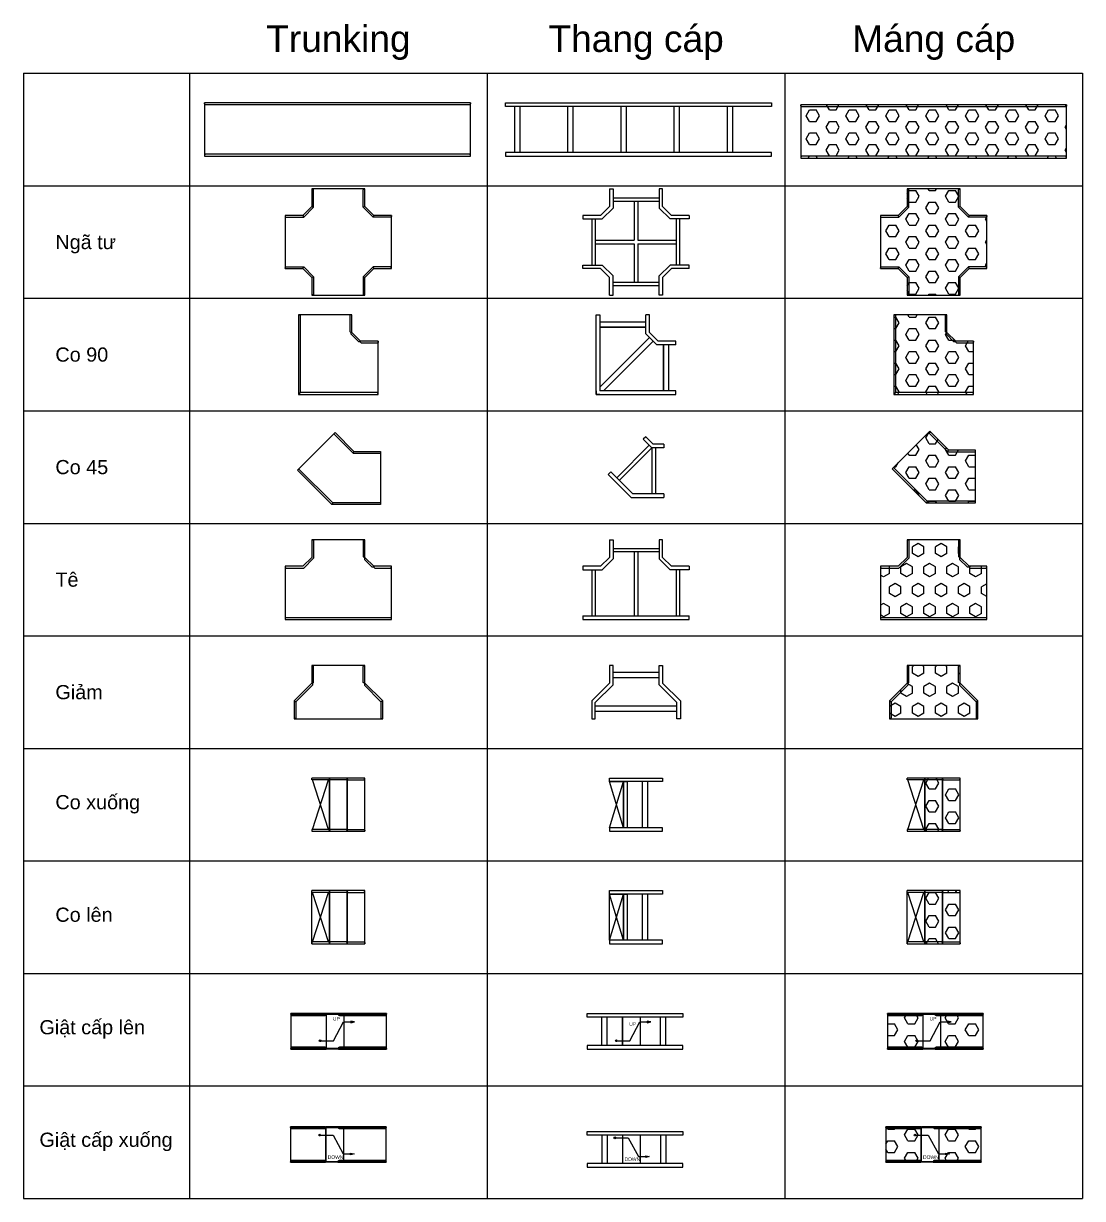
# Model space of a CAD drawing. Header units: millimetres. Extents: x 1218 to 72853, y -34712 to 16286.
# Drawn here: x 14014 to 19991, y -31540 to -24908 of the extents above; entities that cross this region are included whole.
import ezdxf
from ezdxf.enums import TextEntityAlignment as Align

# ---------------------------------------------------------------- set-up
doc = ezdxf.new("R2010")
doc.units = ezdxf.units.MM
doc.styles.get("Standard").update_dxf_attribs({"font": 'arial.ttf'})
pattern_1 = [(0, (0, 0), (0, 64.952), [37.5, -75]), (120, (0, 0), (-56.25, -32.476), [37.5, -75]), (60, (37.5, 0), (-56.25, 32.476), [37.5, -75])]
pattern_2 = [(0, (-539.34, 4e-11), (0, 65.991), [38.1, -76.2]), (120, (-539.34, 4e-11), (-57.15, -32.9956), [38.1, -76.2]), (60, (-501.24, 4e-11), (-57.15, 32.9956), [38.1, -76.2])]
pattern_3 = [(0, (-539.34, 4e-11), (0, 65.991), [38.1, -76.2]), (120, (-539.34, 4e-11), (-57.15, -32.9956), [38.1, -76.2]), (60, (-501.24, 4e-11), (-57.15, 32.9956), [38.1, -76.2])]

# ---------------------------------------------------------------- blocks, each defined once
blk = doc.blocks.new('*U1273')
at = {"color": 0}
for p, q in [((40, -230), (40, 230)), ((70, -230), (70, 230)), ((229.8, -130), (229.8, 128.3)), ((260, -130), (260, 130))]:
    blk.add_line(p, q, dxfattribs=at)
for points in [[(91.7, 230), (191.7, 130), (300, 130), (300, 150), (200, 150), (100, 250), (0, 250), (0, 230)], [(91.7, -230), (191.7, -130), (300, -130), (300, -150), (200, -150), (100, -250), (0, -250), (0, -230)]]:
    blk.add_lwpolyline(points, close=True, dxfattribs=at)
at = {"flags": 1}
blk.add_attdef('AMC', (143.5, -0.4), '', height=0.5, dxfattribs=at)
blk = doc.blocks.new('*U1266')
at = {"color": 0}
for p, q in [((150, 300), (130, 300)), ((300, 130), (300, 150))]:
    blk.add_line(p, q, dxfattribs=at)
for points in [[(-130, -150), (-150, -150), (-150, 300), (-130, 300), (-130, -130)], [(300, 130), (191.7, 130), (130, 191.7), (130, 300)], [(300, 150), (200, 150), (150, 200), (150, 300)], [(-130, 260), (130, 260)], [(130, 230), (-130, 230), (130, 230)], [(-130, -108.8), (150.3, 171.5)], [(171.5, 150.3), (-108.8, -130)], [(230, 130), (230, -130), (230, 130)], [(260, -130), (260, 130)], [(-150, -130), (-150, -150), (300, -150), (300, -130), (-130, -130)]]:
    blk.add_lwpolyline(points, dxfattribs=at)
at = {"flags": 1}
blk.add_attdef('AMC', (-13.1, 110.3), '', height=0.5, dxfattribs=at)
blk = doc.blocks.new('*U1263')
at = {"color": 0, "linetype": 'ByBlock', "ltscale": 10}
for p, q in [((-150, 300), (-150, 200)), ((150, 200), (150, 300)), ((-150, 200), (-200, 150)), ((130, 248), (-130, 248)), ((130, 228), (-130, 228)), ((200, 150), (150, 200)), ((-200, 150), (-300, 150)), ((300, 150), (200, 150)), ((-248, -130), (-248, 130)), ((-228, -130), (-228, 130)), ((228, -130), (228, 130)), ((248, -130), (248, 130)), ((-200, -150), (-300, -150)), ((-150, -200), (-200, -150)), ((200, -150), (150, -200)), ((300, -150), (200, -150)), ((-150, -300), (-150, -200)), ((130, -228), (-130, -228)), ((130, -248), (-130, -248)), ((150, -200), (150, -300))]:
    blk.add_line(p, q, dxfattribs=at)
for points in [[(-150, 300), (-130, 300), (-130, 191.7)], [(150, 300), (130, 300), (130, 191.7)], [(-10, 228), (-10, 10)], [(10, 228), (10, 10)], [(-300, 130), (-191.7, 130), (-130, 191.7)], [(-300, 150), (-300, 130)], [(300, 150), (300, 130), (191.7, 130), (130, 191.7)], [(-228, 10), (-10, 10)], [(10, 10), (228, 10)], [(-228, -10), (-10, -10)], [(-10, -10), (-10, -228)], [(10, -10), (10, -228)], [(10, -10), (228, -10)], [(-300, -130), (-191.7, -130), (-130, -191.7)], [(-300, -150), (-300, -130)], [(300, -150), (300, -130), (191.7, -130), (130, -191.7)], [(-150, -300), (-130, -300), (-130, -191.7)], [(150, -300), (130, -300), (130, -191.7)]]:
    blk.add_lwpolyline(points, dxfattribs=at)
at = {"flags": 1}
for p in [(0, 300), (0, -300)]:
    blk.add_attdef('AMC', p, '', height=0.5, dxfattribs=at)
blk = doc.blocks.new('*U1321')
at = {"color": 0}
blk.add_lwpolyline([(-150, -150), (300, -150), (300, 150), (200, 150), (150, 200), (150, 300), (-150, 300)], close=True, dxfattribs=at)
for points in [[(-150, 300), (-145, 300), (-140, 295), (-140, -140)], [(150, 300), (145, 300), (140, 295), (140, 205), (145, 200), (150, 200)], [(200, 150), (196.5, 146.5), (189.4, 146.5), (146.5, 189.4), (146.5, 196.5), (150, 200)], [(300, 150), (300, 145), (295, 140), (205, 140), (200, 145), (200, 150)], [(300, -150), (300, -145), (295, -140), (-140, -140), (-150, -150)]]:
    blk.add_lwpolyline(points)
at = {"flags": 1}
blk.add_attdef('AMC', (30.1, 27.8), '', height=0.5, dxfattribs=at)
blk = doc.blocks.new('*U1275')
at = {"color": 0}
blk.add_lwpolyline([(200, 150), (100, 250), (0, 250), (0, -250), (100, -250), (200, -150), (300, -150), (300, 150)], close=True, dxfattribs=at)
for points in [[(200, 150), (196.5, 146.5), (189.4, 146.5), (95.9, 240), (5, 240), (0, 245), (0, 250)], [(100, 250), (95.9, 240)], [(200, 150), (200, 145), (205, 140), (295, 140), (300, 145), (300, 150)], [(200, -150), (196.5, -146.5), (189.4, -146.5), (95.9, -240), (5, -240), (0, -245), (0, -250)], [(200, -150), (200, -145), (205, -140), (295, -140), (300, -145), (300, -150)], [(100, -250), (95.9, -240)]]:
    blk.add_lwpolyline(points)
at = {"flags": 1}
blk.add_attdef('AMC', (133.5, -10.4), '', height=0.5, dxfattribs=at)
blk = doc.blocks.new('*U1324')
at = {"color": 0, "linetype": 'ByBlock', "ltscale": 10}
blk.add_line((195.9, 140), (140, 195.9), dxfattribs=at)
blk.add_lwpolyline([(300, -150), (300, 150), (200, 150), (150, 200), (150, 300), (-150, 300), (-150, -300), (150, -300), (150, -200), (200, -150)], close=True, dxfattribs=at)
for points in [[(-150, -300), (-145, -300), (-140, -295), (-140, 295), (-145, 300), (-150, 300)], [(150, 300), (145, 300), (140, 295), (140, 195.9)], [(300, 150), (300, 145), (295, 140), (195.9, 140)], [(200, -150), (196.5, -146.5), (189.4, -146.5), (146.5, -189.4), (146.5, -196.5), (150, -200)], [(300, -150), (300, -145), (295, -140), (205, -140), (200, -145), (200, -150)], [(150, -200), (145, -200), (140, -205), (140, -295), (145, -300), (150, -300)]]:
    blk.add_lwpolyline(points)
at = {"flags": 1}
for p in [(0, 300), (300, 0), (0, -300)]:
    blk.add_attdef('AMC', p, '', height=0.5, dxfattribs=at)
blk = doc.blocks.new('*U1265')
at = {"color": 0, "linetype": 'ByBlock', "ltscale": 10}
blk.add_lwpolyline([(150, 200), (150, 300), (-150, 300), (-150, 200), (-200, 150), (-300, 150), (-300, -150), (-200, -150), (-150, -200), (-150, -300), (150, -300), (150, -200), (200, -150), (300, -150), (300, 150), (200, 150)], close=True, dxfattribs=at)
for points in [[(-300, 150), (-300, 145), (-295, 140), (-195.9, 140), (-140, 195.9), (-140, 295), (-145, 300), (-150, 300)], [(300, 150), (300, 145), (295, 140), (195.9, 140), (140, 195.9), (140, 295), (145, 300), (150, 300)], [(-150, 200), (-140, 195.9)], [(150, 200), (140, 195.9)], [(-200, 150), (-195.9, 140)], [(200, 150), (195.9, 140)], [(-300, -150), (-300, -145), (-295, -140), (-195.9, -140), (-140, -195.9), (-140, -295), (-145, -300), (-150, -300)], [(-200, -150), (-195.9, -140)], [(-150, -200), (-140, -195.9)], [(300, -150), (300, -145), (295, -140), (195.9, -140), (140, -195.9), (140, -295), (145, -300), (150, -300)], [(150, -200), (140, -195.9)], [(200, -150), (195.9, -140)]]:
    blk.add_lwpolyline(points)
at = {"flags": 1}
for p in [(0, 300), (0, -300)]:
    blk.add_attdef('AMC', p, '', height=0.5, dxfattribs=at)
blk = doc.blocks.new('*U1260')
blk.add_lwpolyline([(0, -150), (1500, -150), (1500, 150), (0, 150)], close=True)
for points in [[(1500, 150), (1500, 145), (1495, 140), (5, 140), (0, 145), (0, 150)], [(1500, -150), (1500, -145), (1495, -140), (5, -140), (0, -145), (0, -150)]]:
    blk.add_lwpolyline(points)
at = {"flags": 1}
blk.add_attdef('AMC', (230.7, 6), '', height=0.5, dxfattribs=at)
blk = doc.blocks.new('*U1271')
at = {"color": 0, "linetype": 'ByBlock', "ltscale": 10}
for p, q in [((-130, 300), (-150, 300)), ((-150, 300), (-150, -300)), ((-130, 300), (-130, -300)), ((150, 200), (150, 300)), ((-130, 248), (130, 248)), ((-130, 228), (130, 228)), ((200, 150), (150, 200)), ((300, 150), (200, 150)), ((248, -130), (248, 130)), ((150, -200), (200, -150)), ((200, -150), (300, -150)), ((-130, -228), (130, -228)), ((-130, -248), (130, -248)), ((150, -300), (150, -200))]:
    blk.add_line(p, q, dxfattribs=at)
for points in [[(130, 300), (130, 191.7), (191.7, 130)], [(150, 300), (130, 300)], [(300, 150), (300, 130), (191.7, 130)], [(230.9, -130), (230.9, 130)], [(230.9, 10), (-130, 10)], [(230.9, -10), (-130, -10)], [(150, -300), (130, -300), (130, -191.7), (191.7, -130)], [(300, -150), (300, -130), (191.7, -130)], [(-150, -300), (-130, -300)]]:
    blk.add_lwpolyline(points, dxfattribs=at)
at = {"flags": 1}
for p in [(0, 300), (300, 0), (0, -300)]:
    blk.add_attdef('AMC', p, '', height=0.5, dxfattribs=at)
blk = doc.blocks.new('*U1268')
for p, q in [((-51, 249), (58, 140)), ((58, 140), (212.1, 140)), ((-58, -140), (-249, 51)), ((212.1, -140), (-58, -140))]:
    blk.add_line(p, q)
blk.add_lwpolyline([(212.1, 150), (212.1, -150), (-62.1, -150), (-256.1, 43.9), (-43.9, 256.1), (62.1, 150)], close=True)
for points in [[(58, 140), (62.1, 150)], [(-58, -140), (-62.1, -150)]]:
    blk.add_lwpolyline(points)
at = {"flags": 1}
blk.add_attdef('AMC', (-33.6, 30.4), '', height=0.5, dxfattribs=at)
blk = doc.blocks.new('*U1269')
for p, q in [((39.7, 144.1), (-144.1, -39.7)), ((19.7, 192.4), (5.6, 178.3)), ((122.1, 150), (122.1, 130)), ((53.8, 130), (-130, -53.8)), ((-178.3, -5.6), (-192.4, -19.7)), ((122.1, -130), (122.1, -150))]:
    blk.add_line(p, q)
for points in [[(122.1, 130), (53.8, 130), (5.6, 178.3)], [(122.1, 150), (62.1, 150), (19.7, 192.4)], [(53.8, 130), (53.8, -130)], [(73.8, 130), (73.8, -130)], [(-192.4, -19.7), (-62.1, -150), (122.1, -150)], [(122.1, -130), (-53.8, -130), (-178.3, -5.6)]]:
    blk.add_lwpolyline(points)
at = {"flags": 1}
blk.add_attdef('AMC', (-20.6, 8.7), '', height=0.5, dxfattribs=at)
blk = doc.blocks.new('*U1261')
for p, q in [((50, 130), (50, -130)), ((80, 130), (80, -130)), ((350, 130), (350, -130)), ((380, 130), (380, -130)), ((650, 130), (650, -130)), ((680, 130), (680, -130)), ((950, 130), (950, -130)), ((980, 130), (980, -130)), ((1250, 130), (1250, -130)), ((1280, 130), (1280, -130))]:
    blk.add_line(p, q)
for points in [[(0, 150), (1500, 150), (1500, 130), (0, 130)], [(0, -150), (1500, -150), (1500, -130), (0, -130)]]:
    blk.add_lwpolyline(points, close=True)
at = {"flags": 1}
blk.add_attdef('AMC', (160.7, -15.2), '', height=0.5, dxfattribs=at)
blk = doc.blocks.new('*U1262')
h = blk.add_hatch()
h.set_pattern_fill('HEX', color=8, scale=300)
h.set_pattern_definition(pattern_1)
h.paths.add_polyline_path([(0, -150), (1500, -150), (1500, 150), (0, 150)])
blk.add_lwpolyline([(0, -150), (1500, -150), (1500, 150), (0, 150)], close=True)
for points in [[(1500, 150), (1500, 145), (1495, 140), (5, 140), (0, 145), (0, 150)], [(1500, -150), (1500, -145), (1495, -140), (5, -140), (0, -145), (0, -150)]]:
    blk.add_lwpolyline(points)
at = {"flags": 1}
blk.add_attdef('AMC', (197.9, -25.7), '', height=0.5, dxfattribs=at)
blk = doc.blocks.new('*U1264')
h = blk.add_hatch()
h.set_pattern_fill('HEX', color=8, scale=300)
h.set_pattern_definition(pattern_1)
h.paths.add_polyline_path([(150, 200), (150, 300), (-150, 300), (-150, 200), (-200, 150), (-300, 150), (-300, -150), (-200, -150), (-150, -200), (-150, -300), (150, -300), (150, -200), (200, -150), (300, -150), (300, 150), (200, 150)])
at = {"color": 0, "linetype": 'ByBlock', "ltscale": 10}
blk.add_lwpolyline([(150, 200), (150, 300), (-150, 300), (-150, 200), (-200, 150), (-300, 150), (-300, -150), (-200, -150), (-150, -200), (-150, -300), (150, -300), (150, -200), (200, -150), (300, -150), (300, 150), (200, 150)], close=True, dxfattribs=at)
for points in [[(-300, 150), (-300, 145), (-295, 140), (-195.9, 140), (-140, 195.9), (-140, 295), (-145, 300), (-150, 300)], [(300, 150), (300, 145), (295, 140), (195.9, 140), (140, 195.9), (140, 295), (145, 300), (150, 300)], [(-150, 200), (-140, 195.9)], [(150, 200), (140, 195.9)], [(-200, 150), (-195.9, 140)], [(200, 150), (195.9, 140)], [(-300, -150), (-300, -145), (-295, -140), (-195.9, -140), (-140, -195.9), (-140, -295), (-145, -300), (-150, -300)], [(-200, -150), (-195.9, -140)], [(-150, -200), (-140, -195.9)], [(300, -150), (300, -145), (295, -140), (195.9, -140), (140, -195.9), (140, -295), (145, -300), (150, -300)], [(150, -200), (140, -195.9)], [(200, -150), (195.9, -140)]]:
    blk.add_lwpolyline(points)
at = {"flags": 1}
for p in [(0, 300), (0, -300)]:
    blk.add_attdef('AMC', p, '', height=0.5, dxfattribs=at)
blk = doc.blocks.new('*U1267')
h = blk.add_hatch()
h.set_pattern_fill('HEX', color=8, scale=300)
h.set_pattern_definition(pattern_1)
h.paths.add_polyline_path([(-150, -150), (300, -150), (300, 150), (200, 150), (150, 200), (150, 300), (-150, 300)])
at = {"color": 0}
blk.add_lwpolyline([(-150, -150), (300, -150), (300, 150), (200, 150), (150, 200), (150, 300), (-150, 300)], close=True, dxfattribs=at)
for points in [[(-150, 300), (-145, 300), (-140, 295), (-140, -140)], [(150, 300), (145, 300), (140, 295), (140, 205), (145, 200), (150, 200)], [(200, 150), (196.5, 146.5), (189.4, 146.5), (146.5, 189.4), (146.5, 196.5), (150, 200)], [(300, 150), (300, 145), (295, 140), (205, 140), (200, 145), (200, 150)], [(300, -150), (300, -145), (295, -140), (-140, -140), (-150, -150)]]:
    blk.add_lwpolyline(points)
at = {"flags": 1}
blk.add_attdef('AMC', (88.4, 25.1), '', height=0.5, dxfattribs=at)
blk = doc.blocks.new('*U1270')
h = blk.add_hatch()
h.set_pattern_fill('HEX', color=8, scale=300)
h.set_pattern_definition(pattern_1)
h.paths.add_polyline_path([(212.1, 150), (212.1, -150), (-62.1, -150), (-256.1, 43.9), (-43.9, 256.1), (62.1, 150)])
for p, q in [((-51, 249), (58, 140)), ((58, 140), (212.1, 140)), ((-58, -140), (-249, 51)), ((212.1, -140), (-58, -140))]:
    blk.add_line(p, q)
blk.add_lwpolyline([(212.1, 150), (212.1, -150), (-62.1, -150), (-256.1, 43.9), (-43.9, 256.1), (62.1, 150)], close=True)
for points in [[(58, 140), (62.1, 150)], [(-58, -140), (-62.1, -150)]]:
    blk.add_lwpolyline(points)
at = {"flags": 1}
blk.add_attdef('AMC', (77, 11.3), '', height=0.5, dxfattribs=at)
blk = doc.blocks.new('*U1272')
h = blk.add_hatch()
h.set_pattern_fill('HEX', color=8, scale=300)
h.set_pattern_definition(pattern_1)
h.paths.add_polyline_path([(300, -150), (300, 150), (200, 150), (150, 200), (150, 300), (-150, 300), (-150, -300), (150, -300), (150, -200), (200, -150)])
at = {"color": 0, "linetype": 'ByBlock', "ltscale": 10}
blk.add_line((195.9, 140), (140, 195.9), dxfattribs=at)
blk.add_lwpolyline([(300, -150), (300, 150), (200, 150), (150, 200), (150, 300), (-150, 300), (-150, -300), (150, -300), (150, -200), (200, -150)], close=True, dxfattribs=at)
for points in [[(-150, -300), (-145, -300), (-140, -295), (-140, 295), (-145, 300), (-150, 300)], [(150, 300), (145, 300), (140, 295), (140, 195.9)], [(300, 150), (300, 145), (295, 140), (195.9, 140)], [(200, -150), (196.5, -146.5), (189.4, -146.5), (146.5, -189.4), (146.5, -196.5), (150, -200)], [(300, -150), (300, -145), (295, -140), (205, -140), (200, -145), (200, -150)], [(150, -200), (145, -200), (140, -205), (140, -295), (145, -300), (150, -300)]]:
    blk.add_lwpolyline(points)
at = {"flags": 1}
for p in [(0, 300), (300, 0), (0, -300)]:
    blk.add_attdef('AMC', p, '', height=0.5, dxfattribs=at)
blk = doc.blocks.new('*U1274')
h = blk.add_hatch()
h.set_pattern_fill('HEX', color=8, scale=300)
h.set_pattern_definition(pattern_1)
h.paths.add_polyline_path([(200, 150), (100, 250), (0, 250), (0, -250), (100, -250), (200, -150), (300, -150), (300, 150)])
at = {"color": 0}
blk.add_lwpolyline([(200, 150), (100, 250), (0, 250), (0, -250), (100, -250), (200, -150), (300, -150), (300, 150)], close=True, dxfattribs=at)
for points in [[(200, 150), (196.5, 146.5), (189.4, 146.5), (95.9, 240), (5, 240), (0, 245), (0, 250)], [(100, 250), (95.9, 240)], [(200, 150), (200, 145), (205, 140), (295, 140), (300, 145), (300, 150)], [(200, -150), (196.5, -146.5), (189.4, -146.5), (95.9, -240), (5, -240), (0, -245), (0, -250)], [(200, -150), (200, -145), (205, -140), (295, -140), (300, -145), (300, -150)], [(100, -250), (95.9, -240)]]:
    blk.add_lwpolyline(points)
at = {"flags": 1}
blk.add_attdef('AMC', (146.5, 30), '', height=0.5, dxfattribs=at)
blk = doc.blocks.new('*U1286')
for p, q in [((185, 130), (185, -130)), ((215, 130), (215, -130))]:
    blk.add_line(p, q)
for points in [[(0, 150), (300, 150), (300, 130), (0, 130)], [(80, 130), (100, 130), (100, -130), (80, -130)], [(0, -150), (300, -150), (300, -130), (0, -130)]]:
    blk.add_lwpolyline(points, close=True)
at = {"color": 1}
for points in [[(0, -130), (80, 130)], [(80, -130), (0, 130)]]:
    blk.add_lwpolyline(points, dxfattribs=at)
blk.add_lwpolyline([(0, -130), (0, 130), (80, 130), (80, -130)], close=True, dxfattribs=at)
blk = doc.blocks.new('*U1283')
at = {"color": 1}
for p, q in [((0, 130), (80, 130)), ((80, 130), (80, -130)), ((80, -130), (0, -130))]:
    blk.add_line(p, q, dxfattribs=at)
for p, q in [((185, 130), (185, -130)), ((215, 130), (215, -130))]:
    blk.add_line(p, q)
for points in [[(0, 150), (300, 150), (300, 130), (0, 130)], [(80, 130), (100, 130), (100, -130), (80, -130)], [(0, -150), (300, -150), (300, -130), (0, -130)]]:
    blk.add_lwpolyline(points, close=True)
for points in [[(0, -130), (80, 130)], [(80, -130), (0, 130)]]:
    blk.add_lwpolyline(points, dxfattribs=at)
blk = doc.blocks.new('*U1285')
for points in [[(0, -150), (100, -150), (100, 150), (0, 150)], [(0, 140), (0, 150)], [(100, 150), (100, 145), (95, 140), (0, 140)], [(0, -150), (0, 150)], [(200, 150), (200, 145), (195, 140), (105, 140), (100, 145), (100, 150)], [(200, 150), (200, 145), (205, 140), (295, 140), (300, 145), (300, 150)], [(0, -140), (0, -150)], [(100, -150), (100, -145), (95, -140), (0, -140)], [(200, -150), (200, -145), (195, -140), (105, -140), (100, -145), (100, -150)], [(200, -150), (200, -145), (205, -140), (295, -140), (300, -145), (300, -150)]]:
    blk.add_lwpolyline(points)
at = {"color": 1}
for points in [[(95, -140), (5, 140)], [(5, -140), (95, 140)]]:
    blk.add_lwpolyline(points, dxfattribs=at)
for points in [[(100, 150), (100, -150), (200, -150), (200, 150)], [(200, 150), (200, -150), (300, -150), (300, 150)]]:
    blk.add_lwpolyline(points, close=True)
blk = doc.blocks.new('*U1284')
for points in [[(0, -150), (100, -150), (100, 150), (0, 150)], [(0, 140), (0, 150)], [(100, 150), (100, 145), (95, 140), (0, 140)], [(200, 150), (200, 145), (195, 140), (105, 140), (100, 145), (100, 150)], [(200, 150), (200, 145), (205, 140), (295, 140), (300, 145), (300, 150)], [(0, -140), (0, -150)], [(100, -150), (100, -145), (95, -140), (0, -140)], [(200, -150), (200, -145), (195, -140), (105, -140), (100, -145), (100, -150)], [(200, -150), (200, -145), (205, -140), (295, -140), (300, -145), (300, -150)]]:
    blk.add_lwpolyline(points)
at = {"color": 1}
for points in [[(95, -140), (5, 140)], [(5, -140), (95, 140)]]:
    blk.add_lwpolyline(points, dxfattribs=at)
for points in [[(100, 150), (100, -150), (200, -150), (200, 150)], [(200, 150), (200, -150), (300, -150), (300, 150)]]:
    blk.add_lwpolyline(points, close=True)
blk = doc.blocks.new('*U1282')
h = blk.add_hatch()
h.set_pattern_fill('HEX', color=8, scale=300)
h.set_pattern_definition(pattern_1)
h.paths.add_polyline_path([(200, 150), (200, -150), (300, -150), (300, 150)])
h.paths.add_polyline_path([(100, 150), (100, -150), (200, -150), (200, 150)])
for points in [[(0, -150), (100, -150), (100, 150), (0, 150)], [(0, 140), (0, 150)], [(100, 150), (100, 145), (95, 140), (0, 140)], [(200, 150), (200, 145), (195, 140), (105, 140), (100, 145), (100, 150)], [(200, 150), (200, 145), (205, 140), (295, 140), (300, 145), (300, 150)], [(0, -140), (0, -150)], [(100, -150), (100, -145), (95, -140), (0, -140)], [(200, -150), (200, -145), (195, -140), (105, -140), (100, -145), (100, -150)], [(200, -150), (200, -145), (205, -140), (295, -140), (300, -145), (300, -150)]]:
    blk.add_lwpolyline(points)
at = {"color": 1}
for points in [[(95, -140), (5, 140)], [(5, -140), (95, 140)]]:
    blk.add_lwpolyline(points, dxfattribs=at)
for points in [[(100, 150), (100, -150), (200, -150), (200, 150)], [(200, 150), (200, -150), (300, -150), (300, 150)]]:
    blk.add_lwpolyline(points, close=True)
blk = doc.blocks.new('*U1287')
h = blk.add_hatch()
h.set_pattern_fill('HEX', color=8, scale=300)
h.set_pattern_definition(pattern_1)
h.paths.add_polyline_path([(100, 150), (100, -150), (200, -150), (200, 150)])
h.paths.add_polyline_path([(200, 150), (200, -150), (300, -150), (300, 150)])
for points in [[(0, -150), (100, -150), (100, 150), (0, 150)], [(0, 140), (0, 150)], [(100, 150), (100, 145), (95, 140), (0, 140)], [(0, -150), (0, 150)], [(200, 150), (200, 145), (195, 140), (105, 140), (100, 145), (100, 150)], [(200, 150), (200, 145), (205, 140), (295, 140), (300, 145), (300, 150)], [(0, -140), (0, -150)], [(100, -150), (100, -145), (95, -140), (0, -140)], [(200, -150), (200, -145), (195, -140), (105, -140), (100, -145), (100, -150)], [(200, -150), (200, -145), (205, -140), (295, -140), (300, -145), (300, -150)]]:
    blk.add_lwpolyline(points)
at = {"color": 1}
for points in [[(95, -140), (5, 140)], [(5, -140), (95, 140)]]:
    blk.add_lwpolyline(points, dxfattribs=at)
for points in [[(100, 150), (100, -150), (200, -150), (200, 150)], [(200, 150), (200, -150), (300, -150), (300, 150)]]:
    blk.add_lwpolyline(points, close=True)
blk = doc.blocks.new('*U1276')
for points in [[(-200.1, 48.1), (-180.1, 53.1), (-200.1, 58.1)], [(-369.4, -52.9, 1), (-379.4, -52.9, 1)]]:
    blk.add_hatch(color=0).paths.add_polyline_path(points)
at = {"color": 0}
for p, q in [((-539.3, 96.8), (-539.3, 100)), ((-340.7, 100), (-539.3, 100)), ((-539.3, 96.8), (-539.3, 95)), ((-539.3, 96.8), (-340.7, 96.8)), ((-539.3, 95), (-534.3, 90)), ((-539.3, 95), (-539.3, -95)), ((-534.3, 90), (-345.7, 90)), ((-345.7, 90), (-340.7, 95)), ((-340.7, 100), (-340.7, 96.8)), ((-340.7, 95), (-340.7, 96.8)), ((-340.7, 95), (-340.7, -95)), ((-338.4, 96.8), (-270, 96.8)), ((-338.4, -96.8), (-338.4, 96.8)), ((-200.5, 100), (-337.3, 100)), ((-337.3, 98.4), (-337.3, 100)), ((-271.1, 98.4), (-337.3, 98.4)), ((-271.1, 100), (-271.1, 98.4)), ((-270, 95), (-270, 96.8)), ((-270, 96.8), (-268.8, 96.8)), ((-266.4, 90), (-270, 95)), ((-270, 95), (-268.8, 95)), ((-268.8, 96.8), (-268.8, 95)), ((-268.8, 96.8), (-199.2, 96.8)), ((-268.8, 95), (-265.3, 90)), ((-265.3, 90), (-266.4, 90)), ((-265.3, 90), (-199.2, 90)), ((-239.8, 90), (-239.8, -90)), ((-238.7, -90), (-238.7, 90)), ((-200.5, 100), (-199, 100)), ((-199.4, 98.4), (-199, 98.4)), ((-199.2, 90), (-199.2, 96.8)), ((-199.2, 96.8), (-197.7, 96.8)), ((0, 100), (-199, 100)), ((-199, 100), (-199, 98.4)), ((-197.7, 96.8), (0, 96.8)), ((-197.7, 96.8), (-197.7, 90)), ((-197.7, 90), (-5, 90)), ((-5, 90), (0, 95)), ((0, 100), (0, 96.8)), ((0, 95), (0, 96.8)), ((0, -95), (0, 95)), ((-534.3, -90), (-539.3, -95)), ((-539.3, -95), (-539.3, -96.8)), ((-199.2, -96.8), (-539.3, -96.8)), ((-539.3, -100), (-539.3, -96.8)), ((-539.3, -100), (-340.7, -100)), ((-345.7, -90), (-534.3, -90)), ((-340.7, -95), (-345.7, -90)), ((-340.7, -96.8), (-340.7, -95)), ((-340.7, -96.8), (-340.7, -100)), ((-271.1, -98.4), (-337.3, -98.4)), ((-337.3, -100), (-337.3, -98.4)), ((-271.1, -100), (-337.3, -100)), ((-271.1, -98.4), (-271.1, -100)), ((-271.1, -100), (-200.5, -100)), ((-270, -95), (-266.4, -90)), ((-268.8, -95), (-270, -95)), ((-270, -95), (-270, -96.8)), ((-268.8, -96.8), (-270, -96.8)), ((-265.3, -90), (-268.8, -95)), ((-268.8, -95), (-268.8, -96.8)), ((-266.4, -90), (-265.3, -90)), ((-199.2, -90), (-265.3, -90)), ((-199, -100), (-200.5, -100)), ((-199.4, -98.4), (-199, -98.4)), ((-199.2, -96.8), (-199.2, -90)), ((-197.7, -96.8), (-199.2, -96.8)), ((-199, -98.4), (-199, -100)), ((-199, -100), (0, -100)), ((-5, -90), (-197.7, -90)), ((-197.7, -90), (-197.7, -96.8)), ((0, -96.8), (-197.7, -96.8)), ((0, -95), (-5, -90)), ((0, -96.8), (0, -95)), ((0, -96.8), (0, -100))]:
    blk.add_line(p, q, dxfattribs=at)
at = {"color": 0, "linetype": 'ByBlock'}
for p, q in [((-241.7, 53.1), (-200.1, 53.1)), ((-369.4, -52.9), (-299, -52.9))]:
    blk.add_line(p, q, dxfattribs=at)
at = {"color": 0, "linetype": 'ByBlock', "lineweight": -2}
blk.add_lwpolyline([(-299, -52.9), (-241.7, 53.1)], dxfattribs=at)
at = {"color": 0}
blk.add_lwpolyline([(-200.1, 58.1), (-200.1, 48.1), (-180.1, 53.1)], close=True, dxfattribs=at)
blk.add_circle((-374.4, -52.9), 5, dxfattribs=at)
at = {"color": 0, "extrusion": (0, 0, -1)}
for centre, major_axis, ratio, start_param, end_param in [((-337.3, 96.8), (0, 3.2), 0.707107, 4.712389, 6.283185), ((-337.3, 96.8), (0, 1.6), 0.707107, 4.712389, 6.283185), ((-271.1, 96.8), (0, 3.2), 0.707107, 0, 1.570796), ((-271.1, 96.8), (0, 1.6), 0.707107, 0, 1.570796), ((-200.5, 96.8), (0, -3.2), 0.414214, 3.141593, 4.712389), ((-199, 96.8), (0, 3.2), 0.414214, 0, 1.570796), ((-337.3, -96.8), (0, -3.2), 0.707107, 0, 1.570796), ((-337.3, -96.8), (0, -1.6), 0.707107, 0, 1.570796), ((-271.1, -96.8), (0, -3.2), 0.707107, 4.712389, 6.283185), ((-271.1, -96.8), (0, -1.6), 0.707107, 4.712389, 6.283185), ((-200.5, -96.8), (0, -3.2), 0.414214, 4.712389, 6.283185), ((-199, -96.8), (0, 3.2), 0.414214, 1.570796, 3.141593)]:
    blk.add_ellipse(centre, major_axis=major_axis, ratio=ratio, start_param=start_param, end_param=end_param, dxfattribs=at)
at = {"color": 0}
for points in [[(-197.7, 96.8), (-197.7, 97.4), (-198, 98), (-198.5, 98.3), (-198.7, 98.4), (-198.9, 98.4), (-199, 98.4)], [(-197.7, -96.8), (-197.7, -97.4), (-198, -98), (-198.5, -98.3), (-198.7, -98.4), (-198.9, -98.4), (-199, -98.4)]]:
    blk.add_open_spline(points, degree=3, knots=[-3.141593, -3.141593, -3.141593, -3.141593, -1.984099, -1.984099, -1.984099, -1.570796, -1.570796, -1.570796, -1.570796], dxfattribs=at)
at = {"color": 0, "linetype": 'ByBlock', "lineweight": -2, "insert": (-301.6, 60.9), "char_height": 20, "attachment_point": 7}
blk.add_mtext_dynamic_manual_height_columns('UP', width=10.062, gutter_width=100, heights=[0], dxfattribs=at)
at = {"flags": 1}
blk.add_attdef('AMC', (-406.9, -9.4), '', height=0.5, dxfattribs=at)
blk = doc.blocks.new('*U1279')
for points in [[(-369.4, 53.1, -1), (-379.4, 53.1, -1)], [(-200.1, -47.9), (-180.1, -52.9), (-200.1, -57.9)]]:
    blk.add_hatch(color=0).paths.add_polyline_path(points)
at = {"color": 0}
for p, q in [((-539.3, 96.8), (-539.3, 100)), ((-340.7, 100), (-539.3, 100)), ((-539.3, 96.8), (-539.3, 95)), ((-539.3, 96.8), (-340.7, 96.8)), ((-539.3, 95), (-534.3, 90)), ((-539.3, 95), (-539.3, -95)), ((-534.3, 90), (-345.7, 90)), ((-345.7, 90), (-340.7, 95)), ((-340.7, 100), (-340.7, 96.8)), ((-340.7, 95), (-340.7, 96.8)), ((-340.7, 95), (-340.7, -95)), ((-338.4, 96.8), (-270, 96.8)), ((-338.4, -96.8), (-338.4, 96.8)), ((-200.5, 100), (-337.3, 100)), ((-337.3, 98.4), (-337.3, 100)), ((-271.1, 98.4), (-337.3, 98.4)), ((-271.1, 100), (-271.1, 98.4)), ((-270, 95), (-270, 96.8)), ((-270, 96.8), (-268.8, 96.8)), ((-266.4, 90), (-270, 95)), ((-270, 95), (-268.8, 95)), ((-268.8, 96.8), (-268.8, 95)), ((-268.8, 96.8), (-199.2, 96.8)), ((-268.8, 95), (-265.3, 90)), ((-265.3, 90), (-266.4, 90)), ((-265.3, 90), (-199.2, 90)), ((-239.8, 90), (-239.8, -90)), ((-238.7, -90), (-238.7, 90)), ((-200.5, 100), (-199, 100)), ((-199.4, 98.4), (-199, 98.4)), ((-199.2, 90), (-199.2, 96.8)), ((-199.2, 96.8), (-197.7, 96.8)), ((0, 100), (-199, 100)), ((-199, 100), (-199, 98.4)), ((-197.7, 96.8), (0, 96.8)), ((-197.7, 96.8), (-197.7, 90)), ((-197.7, 90), (-5, 90)), ((-5, 90), (0, 95)), ((0, 100), (0, 96.8)), ((0, 95), (0, 96.8)), ((0, -95), (0, 95)), ((-534.3, -90), (-539.3, -95)), ((-539.3, -95), (-539.3, -96.8)), ((-199.2, -96.8), (-539.3, -96.8)), ((-539.3, -100), (-539.3, -96.8)), ((-539.3, -100), (-340.7, -100)), ((-345.7, -90), (-534.3, -90)), ((-340.7, -95), (-345.7, -90)), ((-340.7, -96.8), (-340.7, -95)), ((-340.7, -96.8), (-340.7, -100)), ((-271.1, -98.4), (-337.3, -98.4)), ((-337.3, -100), (-337.3, -98.4)), ((-271.1, -100), (-337.3, -100)), ((-271.1, -98.4), (-271.1, -100)), ((-271.1, -100), (-200.5, -100)), ((-270, -95), (-266.4, -90)), ((-268.8, -95), (-270, -95)), ((-270, -95), (-270, -96.8)), ((-268.8, -96.8), (-270, -96.8)), ((-265.3, -90), (-268.8, -95)), ((-268.8, -95), (-268.8, -96.8)), ((-266.4, -90), (-265.3, -90)), ((-199.2, -90), (-265.3, -90)), ((-199, -100), (-200.5, -100)), ((-199.4, -98.4), (-199, -98.4)), ((-199.2, -96.8), (-199.2, -90)), ((-197.7, -96.8), (-199.2, -96.8)), ((-199, -98.4), (-199, -100)), ((-199, -100), (0, -100)), ((-5, -90), (-197.7, -90)), ((-197.7, -90), (-197.7, -96.8)), ((0, -96.8), (-197.7, -96.8)), ((0, -95), (-5, -90)), ((0, -96.8), (0, -95)), ((0, -96.8), (0, -100))]:
    blk.add_line(p, q, dxfattribs=at)
at = {"color": 0, "linetype": 'ByBlock'}
for p, q in [((-369.4, 53.1), (-299, 53.1)), ((-241.7, -52.9), (-200.1, -52.9))]:
    blk.add_line(p, q, dxfattribs=at)
at = {"color": 0, "linetype": 'ByBlock', "lineweight": -2}
blk.add_lwpolyline([(-299, 53.1), (-241.7, -52.9)], dxfattribs=at)
at = {"color": 0}
blk.add_lwpolyline([(-200.1, -57.9), (-200.1, -47.9), (-180.1, -52.9)], close=True, dxfattribs=at)
blk.add_circle((-374.4, 53.1), 5, dxfattribs=at)
at = {"color": 0, "extrusion": (0, 0, -1)}
for centre, major_axis, ratio, start_param, end_param in [((-337.3, 96.8), (0, 3.2), 0.707107, 4.712389, 6.283185), ((-337.3, 96.8), (0, 1.6), 0.707107, 4.712389, 6.283185), ((-271.1, 96.8), (0, 3.2), 0.707107, 0, 1.570796), ((-271.1, 96.8), (0, 1.6), 0.707107, 0, 1.570796), ((-200.5, 96.8), (0, -3.2), 0.414214, 3.141593, 4.712389), ((-199, 96.8), (0, 3.2), 0.414214, 0, 1.570796), ((-337.3, -96.8), (0, -3.2), 0.707107, 0, 1.570796), ((-337.3, -96.8), (0, -1.6), 0.707107, 0, 1.570796), ((-271.1, -96.8), (0, -3.2), 0.707107, 4.712389, 6.283185), ((-271.1, -96.8), (0, -1.6), 0.707107, 4.712389, 6.283185), ((-200.5, -96.8), (0, -3.2), 0.414214, 4.712389, 6.283185), ((-199, -96.8), (0, 3.2), 0.414214, 1.570796, 3.141593)]:
    blk.add_ellipse(centre, major_axis=major_axis, ratio=ratio, start_param=start_param, end_param=end_param, dxfattribs=at)
at = {"color": 0}
for points in [[(-197.7, 96.8), (-197.7, 97.4), (-198, 98), (-198.5, 98.3), (-198.7, 98.4), (-198.9, 98.4), (-199, 98.4)], [(-197.7, -96.8), (-197.7, -97.4), (-198, -98), (-198.5, -98.3), (-198.7, -98.4), (-198.9, -98.4), (-199, -98.4)]]:
    blk.add_open_spline(points, degree=3, knots=[-3.141593, -3.141593, -3.141593, -3.141593, -1.984099, -1.984099, -1.984099, -1.570796, -1.570796, -1.570796, -1.570796], dxfattribs=at)
at = {"color": 0, "linetype": 'ByBlock', "lineweight": -2, "insert": (-328.8, -81.5), "char_height": 20, "attachment_point": 7}
blk.add_mtext_dynamic_manual_height_columns('DOWN', width=10.062, gutter_width=100, heights=[0], dxfattribs=at)
at = {"flags": 1}
blk.add_attdef('AMC', (-389.6, -19.9), '', height=0.5, dxfattribs=at)
blk = doc.blocks.new('*U1278')
h = blk.add_hatch()
h.set_pattern_fill('HEX', color=8, scale=12)
h.set_pattern_definition(pattern_2)
h.paths.add_polyline_path([(-539.3, 95), (-539.3, -95), (-539.3, -96.8), (-539.3, -100), (-340.7, -100), (-340.7, -96.8), (-340.7, -95), (-340.7, 95), (-340.7, 96.8), (-340.7, 100), (-539.3, 100), (-539.3, 96.8)])
h = blk.add_hatch()
h.set_pattern_fill('HEX', color=8, scale=12)
h.set_pattern_definition(pattern_2)
edge = h.paths.add_edge_path()
edge.add_line((-239.8, 90), (-239.8, -90))
edge.add_line((-239.8, -100), (-200.5, -100))
edge.add_line((-199, -100), (-200.5, -100))
edge.add_line((-199, -100), (0, -100))
edge.add_line((0, -96.8), (0, -100))
edge.add_line((0, -96.8), (0, -95))
edge.add_line((0, -95), (0, 95))
edge.add_line((0, 95), (0, 96.8))
edge.add_line((0, 100), (0, 96.8))
edge.add_line((0, 100), (-199, 100))
edge.add_line((-200.5, 100), (-199, 100))
edge.add_line((-200.5, 100), (-239.8, 100))
for points in [[(-200.1, 48.1), (-180.1, 53.1), (-200.1, 58.1)], [(-369.4, -52.9, 1), (-379.4, -52.9, 1)]]:
    blk.add_hatch(color=0).paths.add_polyline_path(points)
at = {"color": 0}
for p, q in [((-539.3, 96.8), (-539.3, 100)), ((-340.7, 100), (-539.3, 100)), ((-539.3, 96.8), (-539.3, 95)), ((-539.3, 96.8), (-340.7, 96.8)), ((-539.3, 95), (-534.3, 90)), ((-539.3, 95), (-539.3, -95)), ((-534.3, 90), (-345.7, 90)), ((-345.7, 90), (-340.7, 95)), ((-340.7, 100), (-340.7, 96.8)), ((-340.7, 95), (-340.7, 96.8)), ((-340.7, 95), (-340.7, -95)), ((-338.4, 96.8), (-270, 96.8)), ((-338.4, -96.8), (-338.4, 96.8)), ((-337.3, 98.4), (-337.3, 100)), ((-239.8, 100), (-337.3, 100)), ((-271.1, 98.4), (-337.3, 98.4)), ((-271.1, 100), (-271.1, 98.4)), ((-270, 95), (-270, 96.8)), ((-270, 96.8), (-268.8, 96.8)), ((-266.4, 90), (-270, 95)), ((-270, 95), (-268.8, 95)), ((-268.8, 96.8), (-268.8, 95)), ((-268.8, 96.8), (-199.2, 96.8)), ((-268.8, 95), (-265.3, 90)), ((-265.3, 90), (-266.4, 90)), ((-265.3, 90), (-199.2, 90)), ((-200.5, 100), (-239.8, 100)), ((-239.8, 90), (-239.8, -90)), ((-200.5, 100), (-199, 100)), ((-199.4, 98.4), (-199, 98.4)), ((-199.2, 90), (-199.2, 96.8)), ((-199.2, 96.8), (-197.7, 96.8)), ((0, 100), (-199, 100)), ((-199, 100), (-199, 98.4)), ((-197.7, 96.8), (0, 96.8)), ((-197.7, 96.8), (-197.7, 90)), ((-197.7, 90), (-5, 90)), ((-5, 90), (0, 95)), ((0, 100), (0, 96.8)), ((0, 95), (0, 96.8)), ((0, -95), (0, 95)), ((-534.3, -90), (-539.3, -95)), ((-539.3, -95), (-539.3, -96.8)), ((-199.2, -96.8), (-539.3, -96.8)), ((-539.3, -100), (-539.3, -96.8)), ((-539.3, -100), (-340.7, -100)), ((-345.7, -90), (-534.3, -90)), ((-340.7, -95), (-345.7, -90)), ((-340.7, -96.8), (-340.7, -95)), ((-340.7, -96.8), (-340.7, -100)), ((-271.1, -98.4), (-337.3, -98.4)), ((-337.3, -100), (-337.3, -98.4)), ((-271.1, -100), (-337.3, -100)), ((-271.1, -98.4), (-271.1, -100)), ((-271.1, -100), (-239.8, -100)), ((-270, -95), (-266.4, -90)), ((-268.8, -95), (-270, -95)), ((-270, -95), (-270, -96.8)), ((-268.8, -96.8), (-270, -96.8)), ((-265.3, -90), (-268.8, -95)), ((-268.8, -95), (-268.8, -96.8)), ((-266.4, -90), (-265.3, -90)), ((-199.2, -90), (-265.3, -90)), ((-239.8, -100), (-200.5, -100)), ((-199, -100), (-200.5, -100)), ((-199.4, -98.4), (-199, -98.4)), ((-199.2, -96.8), (-199.2, -90)), ((-197.7, -96.8), (-199.2, -96.8)), ((-199, -98.4), (-199, -100)), ((-199, -100), (0, -100)), ((-5, -90), (-197.7, -90)), ((-197.7, -90), (-197.7, -96.8)), ((0, -96.8), (-197.7, -96.8)), ((0, -95), (-5, -90)), ((0, -96.8), (0, -95)), ((0, -96.8), (0, -100))]:
    blk.add_line(p, q, dxfattribs=at)
at = {"color": 0, "linetype": 'ByBlock'}
for p, q in [((-241.7, 53.1), (-200.1, 53.1)), ((-369.4, -52.9), (-299, -52.9))]:
    blk.add_line(p, q, dxfattribs=at)
at = {"color": 0, "linetype": 'ByBlock', "lineweight": -2}
blk.add_lwpolyline([(-299, -52.9), (-241.7, 53.1)], dxfattribs=at)
at = {"color": 0}
blk.add_lwpolyline([(-200.1, 58.1), (-200.1, 48.1), (-180.1, 53.1)], close=True, dxfattribs=at)
blk.add_circle((-374.4, -52.9), 5, dxfattribs=at)
at = {"color": 0, "extrusion": (0, 0, -1)}
for centre, major_axis, ratio, start_param, end_param in [((-337.3, 96.8), (0, 3.2), 0.707107, 4.712389, 6.283185), ((-337.3, 96.8), (0, 1.6), 0.707107, 4.712389, 6.283185), ((-271.1, 96.8), (0, 3.2), 0.707107, 0, 1.570796), ((-271.1, 96.8), (0, 1.6), 0.707107, 0, 1.570796), ((-200.5, 96.8), (0, -3.2), 0.414214, 3.141593, 4.712389), ((-199, 96.8), (0, 3.2), 0.414214, 0, 1.570796), ((-337.3, -96.8), (0, -3.2), 0.707107, 0, 1.570796), ((-337.3, -96.8), (0, -1.6), 0.707107, 0, 1.570796), ((-271.1, -96.8), (0, -3.2), 0.707107, 4.712389, 6.283185), ((-271.1, -96.8), (0, -1.6), 0.707107, 4.712389, 6.283185), ((-200.5, -96.8), (0, -3.2), 0.414214, 4.712389, 6.283185), ((-199, -96.8), (0, 3.2), 0.414214, 1.570796, 3.141593)]:
    blk.add_ellipse(centre, major_axis=major_axis, ratio=ratio, start_param=start_param, end_param=end_param, dxfattribs=at)
at = {"color": 0}
for points in [[(-197.7, 96.8), (-197.7, 97.4), (-198, 98), (-198.5, 98.3), (-198.7, 98.4), (-198.9, 98.4), (-199, 98.4)], [(-197.7, -96.8), (-197.7, -97.4), (-198, -98), (-198.5, -98.3), (-198.7, -98.4), (-198.9, -98.4), (-199, -98.4)]]:
    blk.add_open_spline(points, degree=3, knots=[-3.141593, -3.141593, -3.141593, -3.141593, -1.984099, -1.984099, -1.984099, -1.570796, -1.570796, -1.570796, -1.570796], dxfattribs=at)
at = {"color": 0, "linetype": 'ByBlock', "lineweight": -2, "insert": (-301.6, 60.9), "char_height": 20, "attachment_point": 7}
blk.add_mtext_dynamic_manual_height_columns('UP', width=10.062, gutter_width=100, heights=[0], dxfattribs=at)
at = {"flags": 1}
blk.add_attdef('AMC', (-363.4, 15.7), '', height=0.5, dxfattribs=at)
blk = doc.blocks.new('*U1281')
h = blk.add_hatch()
h.set_pattern_fill('HEX', color=8, scale=12)
h.set_pattern_definition(pattern_3)
h.paths.add_polyline_path([(-539.3, -100), (-340.7, -100), (-340.7, -96.8), (-340.7, -95), (-340.7, 95), (-340.7, 96.8), (-340.7, 100), (-539.3, 100), (-539.3, 96.8), (-539.3, 95), (-539.3, -95), (-539.3, -96.8)])
h = blk.add_hatch()
h.set_pattern_fill('HEX', color=8, scale=12)
h.set_pattern_definition(pattern_3)
edge = h.paths.add_edge_path()
edge.add_line((-238.7, -90), (-238.7, 90))
edge.add_line((-200.5, 100), (-238.7, 100))
edge.add_line((-200.5, 100), (-199, 100))
edge.add_line((0, 100), (-199, 100))
edge.add_line((0, 100), (0, 96.8))
edge.add_line((0, 95), (0, 96.8))
edge.add_line((0, -95), (0, 95))
edge.add_line((0, -96.8), (0, -95))
edge.add_line((0, -96.8), (0, -100))
edge.add_line((-199, -100), (0, -100))
edge.add_line((-199, -100), (-200.5, -100))
edge.add_line((-238.7, -100), (-200.5, -100))
for points in [[(-369.4, 53.1, -1), (-379.4, 53.1, -1)], [(-200.1, -47.9), (-180.1, -52.9), (-200.1, -57.9)]]:
    blk.add_hatch(color=0).paths.add_polyline_path(points)
at = {"color": 0}
for p, q in [((-539.3, 96.8), (-539.3, 100)), ((-340.7, 100), (-539.3, 100)), ((-539.3, 96.8), (-539.3, 95)), ((-539.3, 96.8), (-340.7, 96.8)), ((-539.3, 95), (-534.3, 90)), ((-539.3, 95), (-539.3, -95)), ((-534.3, 90), (-345.7, 90)), ((-345.7, 90), (-340.7, 95)), ((-340.7, 100), (-340.7, 96.8)), ((-340.7, 95), (-340.7, 96.8)), ((-340.7, 95), (-340.7, -95)), ((-338.4, 96.8), (-270, 96.8)), ((-338.4, -96.8), (-338.4, 96.8)), ((-337.3, 98.4), (-337.3, 100)), ((-238.7, 100), (-337.3, 100)), ((-271.1, 98.4), (-337.3, 98.4)), ((-271.1, 100), (-271.1, 98.4)), ((-270, 95), (-270, 96.8)), ((-270, 96.8), (-268.8, 96.8)), ((-266.4, 90), (-270, 95)), ((-270, 95), (-268.8, 95)), ((-268.8, 96.8), (-268.8, 95)), ((-268.8, 96.8), (-199.2, 96.8)), ((-268.8, 95), (-265.3, 90)), ((-265.3, 90), (-266.4, 90)), ((-265.3, 90), (-199.2, 90)), ((-239.8, 90), (-239.8, -90)), ((-200.5, 100), (-238.7, 100)), ((-238.7, -90), (-238.7, 90)), ((-200.5, 100), (-199, 100)), ((-199.4, 98.4), (-199, 98.4)), ((-199.2, 90), (-199.2, 96.8)), ((-199.2, 96.8), (-197.7, 96.8)), ((0, 100), (-199, 100)), ((-199, 100), (-199, 98.4)), ((-197.7, 96.8), (0, 96.8)), ((-197.7, 96.8), (-197.7, 90)), ((-197.7, 90), (-5, 90)), ((-5, 90), (0, 95)), ((0, 100), (0, 96.8)), ((0, 95), (0, 96.8)), ((0, -95), (0, 95)), ((-534.3, -90), (-539.3, -95)), ((-539.3, -95), (-539.3, -96.8)), ((-199.2, -96.8), (-539.3, -96.8)), ((-539.3, -100), (-539.3, -96.8)), ((-539.3, -100), (-340.7, -100)), ((-345.7, -90), (-534.3, -90)), ((-340.7, -95), (-345.7, -90)), ((-340.7, -96.8), (-340.7, -95)), ((-340.7, -96.8), (-340.7, -100)), ((-271.1, -98.4), (-337.3, -98.4)), ((-337.3, -100), (-337.3, -98.4)), ((-271.1, -100), (-337.3, -100)), ((-271.1, -98.4), (-271.1, -100)), ((-271.1, -100), (-238.7, -100)), ((-270, -95), (-266.4, -90)), ((-268.8, -95), (-270, -95)), ((-270, -95), (-270, -96.8)), ((-268.8, -96.8), (-270, -96.8)), ((-265.3, -90), (-268.8, -95)), ((-268.8, -95), (-268.8, -96.8)), ((-266.4, -90), (-265.3, -90)), ((-199.2, -90), (-265.3, -90)), ((-238.7, -100), (-200.5, -100)), ((-199, -100), (-200.5, -100)), ((-199.4, -98.4), (-199, -98.4)), ((-199.2, -96.8), (-199.2, -90)), ((-197.7, -96.8), (-199.2, -96.8)), ((-199, -98.4), (-199, -100)), ((-199, -100), (0, -100)), ((-5, -90), (-197.7, -90)), ((-197.7, -90), (-197.7, -96.8)), ((0, -96.8), (-197.7, -96.8)), ((0, -95), (-5, -90)), ((0, -96.8), (0, -95)), ((0, -96.8), (0, -100))]:
    blk.add_line(p, q, dxfattribs=at)
at = {"color": 0, "linetype": 'ByBlock'}
for p, q in [((-369.4, 53.1), (-299, 53.1)), ((-241.7, -52.9), (-200.1, -52.9))]:
    blk.add_line(p, q, dxfattribs=at)
at = {"color": 0, "linetype": 'ByBlock', "lineweight": -2}
blk.add_lwpolyline([(-299, 53.1), (-241.7, -52.9)], dxfattribs=at)
at = {"color": 0}
blk.add_lwpolyline([(-200.1, -57.9), (-200.1, -47.9), (-180.1, -52.9)], close=True, dxfattribs=at)
blk.add_circle((-374.4, 53.1), 5, dxfattribs=at)
at = {"color": 0, "extrusion": (0, 0, -1)}
for centre, major_axis, ratio, start_param, end_param in [((-337.3, 96.8), (0, 3.2), 0.707107, 4.712389, 6.283185), ((-337.3, 96.8), (0, 1.6), 0.707107, 4.712389, 6.283185), ((-271.1, 96.8), (0, 3.2), 0.707107, 0, 1.570796), ((-271.1, 96.8), (0, 1.6), 0.707107, 0, 1.570796), ((-200.5, 96.8), (0, -3.2), 0.414214, 3.141593, 4.712389), ((-199, 96.8), (0, 3.2), 0.414214, 0, 1.570796), ((-337.3, -96.8), (0, -3.2), 0.707107, 0, 1.570796), ((-337.3, -96.8), (0, -1.6), 0.707107, 0, 1.570796), ((-271.1, -96.8), (0, -3.2), 0.707107, 4.712389, 6.283185), ((-271.1, -96.8), (0, -1.6), 0.707107, 4.712389, 6.283185), ((-200.5, -96.8), (0, -3.2), 0.414214, 4.712389, 6.283185), ((-199, -96.8), (0, 3.2), 0.414214, 1.570796, 3.141593)]:
    blk.add_ellipse(centre, major_axis=major_axis, ratio=ratio, start_param=start_param, end_param=end_param, dxfattribs=at)
at = {"color": 0}
for points in [[(-197.7, 96.8), (-197.7, 97.4), (-198, 98), (-198.5, 98.3), (-198.7, 98.4), (-198.9, 98.4), (-199, 98.4)], [(-197.7, -96.8), (-197.7, -97.4), (-198, -98), (-198.5, -98.3), (-198.7, -98.4), (-198.9, -98.4), (-199, -98.4)]]:
    blk.add_open_spline(points, degree=3, knots=[-3.141593, -3.141593, -3.141593, -3.141593, -1.984099, -1.984099, -1.984099, -1.570796, -1.570796, -1.570796, -1.570796], dxfattribs=at)
at = {"color": 0, "linetype": 'ByBlock', "lineweight": -2, "insert": (-328.8, -81.5), "char_height": 20, "attachment_point": 7}
blk.add_mtext_dynamic_manual_height_columns('DOWN', width=10.062, gutter_width=100, heights=[0], dxfattribs=at)
at = {"flags": 1}
blk.add_attdef('AMC', (-365, -0.5), '', height=0.5, dxfattribs=at)
blk = doc.blocks.new('*U1277')
for points in [[(-200.1, 48.1), (-180.1, 53.1), (-200.1, 58.1)], [(-369.4, -52.9, 1), (-379.4, -52.9, 1)]]:
    blk.add_hatch(color=0).paths.add_polyline_path(points)
for p, q in [((-457.7, 80), (-457.7, -80)), ((-427.7, 80), (-427.7, -80)), ((-126.6, 80), (-126.6, -80)), ((-96.6, 80), (-96.6, -80))]:
    blk.add_line(p, q)
at = {"color": 0}
for p, q in [((-340.7, 80), (-340.7, -80)), ((-338.4, -80), (-338.4, 80)), ((-239.8, 80), (-239.8, -80)), ((-238.7, -80), (-238.7, 80))]:
    blk.add_line(p, q, dxfattribs=at)
at = {"color": 0, "linetype": 'ByBlock'}
for p, q in [((-241.7, 53.1), (-200.1, 53.1)), ((-369.4, -52.9), (-299, -52.9))]:
    blk.add_line(p, q, dxfattribs=at)
at = {"color": 0}
for points in [[(0, 80), (-539.3, 80), (-539.3, 100), (0, 100)], [(-200.1, 58.1), (-200.1, 48.1), (-180.1, 53.1)], [(0, -80), (-539.3, -80), (-539.3, -100), (0, -100)]]:
    blk.add_lwpolyline(points, close=True, dxfattribs=at)
at = {"color": 0, "linetype": 'ByBlock', "lineweight": -2}
blk.add_lwpolyline([(-299, -52.9), (-241.7, 53.1)], dxfattribs=at)
at = {"color": 0}
blk.add_circle((-374.4, -52.9), 5, dxfattribs=at)
at = {"color": 0, "linetype": 'ByBlock', "lineweight": -2, "insert": (-301.6, 31.3), "char_height": 20, "attachment_point": 7}
blk.add_mtext_dynamic_manual_height_columns('UP', width=10.062, gutter_width=100, heights=[0], dxfattribs=at)
at = {"flags": 1}
blk.add_attdef('AMC', (-388.5, -2.1), '', height=0.5, dxfattribs=at)
blk = doc.blocks.new('*U1280')
for points in [[(-378.3, 65.4, -1), (-388.3, 65.4, -1)], [(-209.1, -35.6), (-189.1, -40.6), (-209.1, -45.6)]]:
    blk.add_hatch(color=0).paths.add_polyline_path(points)
for p, q in [((-457.7, 80), (-457.7, -80)), ((-427.7, 80), (-427.7, -80)), ((-126.6, 80), (-126.6, -80)), ((-96.6, 80), (-96.6, -80))]:
    blk.add_line(p, q)
at = {"color": 0}
for p, q in [((-340.7, 80), (-340.7, -80)), ((-338.4, -80), (-338.4, 80)), ((-239.8, 80), (-239.8, -80)), ((-238.7, -80), (-238.7, 80))]:
    blk.add_line(p, q, dxfattribs=at)
at = {"color": 0, "linetype": 'ByBlock'}
for p, q in [((-378.3, 65.4), (-308, 65.4)), ((-250.6, -40.6), (-209.1, -40.6))]:
    blk.add_line(p, q, dxfattribs=at)
at = {"color": 0}
for points in [[(0, 80), (-539.3, 80), (-539.3, 100), (0, 100)], [(-209.1, -45.6), (-209.1, -35.6), (-189.1, -40.6)], [(0, -80), (-539.3, -80), (-539.3, -100), (0, -100)]]:
    blk.add_lwpolyline(points, close=True, dxfattribs=at)
at = {"color": 0, "linetype": 'ByBlock', "lineweight": -2}
blk.add_lwpolyline([(-308, 65.4), (-250.6, -40.6)], dxfattribs=at)
at = {"color": 0}
blk.add_circle((-383.3, 65.4), 5, dxfattribs=at)
at = {"color": 0, "linetype": 'ByBlock', "lineweight": -2, "insert": (-329.4, -65.8), "char_height": 20, "attachment_point": 7}
blk.add_mtext_dynamic_manual_height_columns('DOWN', width=10.062, gutter_width=100, heights=[0], dxfattribs=at)
at = {"flags": 1}
blk.add_attdef('AMC', (-377.5, -2.1), '', height=0.5, dxfattribs=at)

msp = doc.modelspace()

# ---------------------------------------------------------------- linework, layer by layer
for p, q in [((14013.8, -25189.1), (19991.4, -25189.1)), ((14013.8, -25189.1), (14013.8, -31539.7)), ((14951.3, -25189.1), (14951.3, -31539.7)), ((16631.3, -25189.1), (16631.3, -31539.7)), ((18311.4, -25189.1), (18311.4, -30269.5)), ((18311.4, -25189.1), (18311.4, -31539.7)), ((19991.4, -25189.1), (19991.4, -31539.7)), ((14013.8, -25824.1), (19991.4, -25824.1)), ((14013.8, -26459.2), (19991.4, -26459.2)), ((14013.8, -27094.2), (19991.4, -27094.2)), ((14013.8, -27729.3), (19991.4, -27729.3)), ((14013.8, -28364.4), (19991.4, -28364.4)), ((14013.8, -28999.4), (19991.4, -28999.4)), ((14013.8, -29634.5), (19991.4, -29634.5)), ((14013.8, -30269.5), (19991.4, -30269.5)), ((14013.8, -30904.6), (19991.4, -30904.6)), ((14013.8, -31539.7), (19991.4, -31539.7))]:
    msp.add_line(p, q)

# ---------------------------------------------------------------- block references
for name, p in [('*U1260', (15036, -25506.6)), ('*U1261', (16735.1, -25506.6)), ('*U1262', (18401.4, -25517.8)), ('*U1265', (15791.3, -26141.6)), ('*U1263', (17471.4, -26141.6)), ('*U1264', (19151.4, -26141.6)), ('*U1321', (15716.3, -26851.7)), ('*U1266', (17396.4, -26851.7)), ('*U1267', (19076.4, -26851.7)), ('*U1268', (15817, -27473.6)), ('*U1269', (17506.5, -27433)), ('*U1270', (19173.3, -27464.8)), ('*U1284', (15641, -29316.9)), ('*U1283', (17321, -29316.9)), ('*U1282', (19001, -29316.9)), ('*U1285', (15641, -29951.9)), ('*U1286', (17321, -29951.9)), ('*U1287', (19001, -29951.9)), ('*U1276', (16062.2, -30596.5)), ('*U1277', (17734.5, -30596.5)), ('*U1278', (19430, -30596.5)), ('*U1279', (16060, -31235)), ('*U1280', (17735.2, -31262.4)), ('*U1281', (19420.1, -31235))]:
    msp.add_blockref(name, p)
at = {"rotation": 90}
for name, p in [('*U1324', (15791.3, -28121.8)), ('*U1271', (17471.4, -28121.8)), ('*U1272', (19151.4, -28121.8)), ('*U1275', (15791.3, -28831.9)), ('*U1273', (17471.4, -28831.9)), ('*U1274', (19151.4, -28831.9))]:
    msp.add_blockref(name, p, dxfattribs=at)

# ---------------------------------------------------------------- texts
at = {"color": 1, "ltscale": 500}
for s, p in [('Trunking', (15791.3, -24993.8)), ('Thang cáp', (17471.4, -24993.8)), ('Máng cáp', (19151.4, -24993.8))]:
    msp.add_text(s, height=150, rotation=360, dxfattribs=at).set_placement(p, align=Align.MIDDLE_CENTER)
at = {"color": 2, "ltscale": 500}
for s, p in [('Ngã tư', (14193.8, -26141.6)), ('Co 90', (14193.8, -26776.7)), ('Co 45', (14193.8, -27411.8)), ('Tê', (14193.8, -28046.8)), ('Giảm', (14193.8, -28681.9)), ('Co xuống', (14193.8, -29302.9)), ('Co lên', (14193.8, -29938)), ('Giật cấp lên', (14103.7, -30573)), ('Giật cấp xuống', (14103.7, -31208.1))]:
    msp.add_text(s, height=80, rotation=360, dxfattribs=at).set_placement(p, align=Align.MIDDLE_LEFT)

doc.saveas('drawing.dxf')
